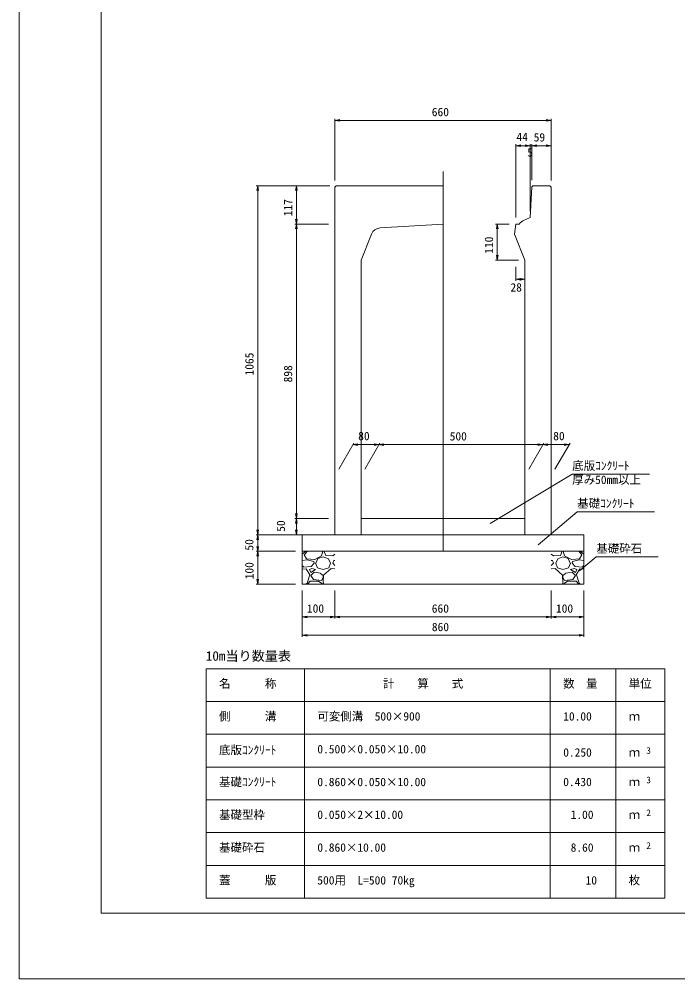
# Model space of a CAD drawing. Units: millimetres, scale not verified. Extents: x 2 to 84102, y -2 to 59398.
# Drawn here: x 2 to 20101, y -2 to 29266 of the extents above; entities that cross this region are included whole.
import ezdxf
from ezdxf.enums import TextEntityAlignment as Align

# ---------------------------------------------------------------- set-up
doc = ezdxf.new("R2010")
doc.units = ezdxf.units.MM
doc.header["$LTSCALE"] = 100
for name, color, linetype, lineweight in [('0_2', 7, 'Continuous', 9), ('D-STR-DIM', 7, 'Continuous', 18), ('D-STR-DIM（寸法）', 7, 'Continuous', 18), ('D-STR-HTXT（旗揚げ）', 4, 'Continuous', 18), ('D-STR-STRn（構造物）', 7, 'Continuous', 18), ('D-STR（構造物外形線）', 1, 'Continuous', 18), ('D-TTL(外枠）', 2, 'Continuous', 18), ('DEFPOINTS_3', 8, 'Continuous', 18), ('作図レイヤ', 1, 'Continuous', 18)]:
    doc.layers.add(name, color=color, linetype=linetype, lineweight=lineweight)
doc.layers.add('D-STR-TXT（文字）', color=7, linetype='Continuous')
doc.styles.add('ＭＳ ゴシック', font='')
doc.styles.get('ＭＳ ゴシック').set_extended_font_data('MS Gothic')

msp = doc.modelspace()

# ---------------------------------------------------------------- linework, layer by layer
at = {"layer": '0_2'}
for p, q in [((9637.9, 26180.3), (9787.9, 26205.3)), ((9787.9, 26155.3), (9637.9, 26180.3)), ((16087.9, 26205.3), (16237.9, 26180.3)), ((16237.9, 26180.3), (16087.9, 26155.3)), ((15157.9, 25406.3), (15307.9, 25431.3)), ((15307.9, 25381.3), (15157.9, 25406.3)), ((15447.9, 25431.3), (15597.9, 25406.3)), ((15597.9, 25406.3), (15447.9, 25381.3)), ((15646.2, 25406.3), (15796.2, 25431.3)), ((15796.2, 25381.3), (15646.2, 25406.3)), ((16087.9, 25431.3), (16237.9, 25406.3)), ((16237.9, 25406.3), (16087.9, 25381.3)), ((7256.2, 24036.9), (7281.2, 24186.9)), ((7281.2, 24186.9), (7306.2, 24036.9)), ((8435.5, 24036.9), (8460.5, 24186.9)), ((8460.5, 24186.9), (8485.5, 24036.9)), ((8460.5, 23016.9), (8435.5, 23166.9)), ((8485.5, 23166.9), (8460.5, 23016.9)), ((8435.5, 22866.9), (8460.5, 23016.9)), ((8460.5, 23016.9), (8485.5, 22866.9)), ((14565.7, 22866.9), (14590.7, 23016.9)), ((14590.7, 23016.9), (14615.7, 22866.9)), ((14590.7, 21916.9), (14565.7, 22066.9)), ((14615.7, 22066.9), (14590.7, 21916.9)), ((15157.9, 21331.8), (15307.9, 21356.8)), ((15307.9, 21306.8), (15157.9, 21331.8)), ((15287.9, 21356.8), (15437.9, 21331.8)), ((15437.9, 21331.8), (15287.9, 21306.8)), ((10182.5, 16289.2), (10332.5, 16314.2)), ((10332.5, 16264.2), (10182.5, 16289.2)), ((10832.5, 16314.2), (10982.5, 16289.2)), ((10982.5, 16289.2), (10832.5, 16264.2)), ((10982.5, 16289.2), (11132.5, 16314.2)), ((11132.5, 16264.2), (10982.5, 16289.2)), ((15832.5, 16314.2), (15982.5, 16289.2)), ((15982.5, 16289.2), (15832.5, 16264.2)), ((15982.5, 16289.2), (16132.5, 16314.2)), ((16132.5, 16264.2), (15982.5, 16289.2)), ((16632.5, 16314.2), (16782.5, 16289.2)), ((16782.5, 16289.2), (16632.5, 16264.2)), ((8460.5, 14036.9), (8435.5, 14186.9)), ((8485.5, 14186.9), (8460.5, 14036.9)), ((8435.5, 13886.9), (8460.5, 14036.9)), ((8460.5, 14036.9), (8485.5, 13886.9)), ((7281.2, 13536.9), (7256.2, 13686.9)), ((7256.2, 13386.9), (7281.2, 13536.9)), ((7306.2, 13686.9), (7281.2, 13536.9)), ((7281.2, 13536.9), (7306.2, 13386.9)), ((8460.5, 13536.9), (8435.5, 13686.9)), ((8485.5, 13686.9), (8460.5, 13536.9)), ((7281.2, 13036.9), (7256.2, 13186.9)), ((7306.2, 13186.9), (7281.2, 13036.9)), ((7256.2, 12886.9), (7281.2, 13036.9)), ((7281.2, 13036.9), (7306.2, 12886.9)), ((7281.2, 12036.9), (7256.2, 12186.9)), ((7306.2, 12186.9), (7281.2, 12036.9)), ((8637.9, 11036.9), (8787.9, 11061.9)), ((8787.9, 11011.9), (8637.9, 11036.9)), ((9487.9, 11061.9), (9637.9, 11036.9)), ((9637.9, 11036.9), (9487.9, 11011.9)), ((9637.9, 11036.9), (9787.9, 11061.9)), ((9787.9, 11011.9), (9637.9, 11036.9)), ((16087.9, 11061.9), (16237.9, 11036.9)), ((16237.9, 11036.9), (16087.9, 11011.9)), ((16237.9, 11036.9), (16387.9, 11061.9)), ((16387.9, 11011.9), (16237.9, 11036.9)), ((17087.9, 11061.9), (17237.9, 11036.9)), ((17237.9, 11036.9), (17087.9, 11011.9)), ((8637.9, 10474.6), (8787.9, 10499.6)), ((8787.9, 10449.6), (8637.9, 10474.6)), ((17087.9, 10499.6), (17237.9, 10474.6)), ((17237.9, 10474.6), (17087.9, 10449.6))]:
    msp.add_line(p, q, dxfattribs=at)
at = {"layer": '0_2', "lineweight": 18}
for p, q in [((9637.9, 26180.3), (9657.9, 26180.3)), ((16237.9, 26180.3), (16217.9, 26180.3)), ((15157.9, 25406.3), (15177.9, 25406.3)), ((15597.9, 25406.3), (15577.9, 25406.3)), ((15646.2, 25406.3), (15666.2, 25406.3)), ((16237.9, 25406.3), (16217.9, 25406.3)), ((7281.2, 24186.9), (7281.2, 24166.9)), ((8460.5, 24186.9), (8460.5, 24166.9)), ((8460.5, 23016.9), (8460.5, 23036.9)), ((8460.5, 23016.9), (8460.5, 22996.9)), ((14590.7, 23016.9), (14590.7, 22996.9)), ((14590.7, 21916.9), (14590.7, 21936.9)), ((15157.9, 21331.8), (15177.9, 21331.8)), ((15437.9, 21331.8), (15417.9, 21331.8)), ((10182.5, 16289.2), (10202.5, 16289.2)), ((10982.5, 16289.2), (10962.5, 16289.2)), ((10982.5, 16289.2), (11002.5, 16289.2)), ((15982.5, 16289.2), (15962.5, 16289.2)), ((15982.5, 16289.2), (16002.5, 16289.2)), ((16782.5, 16289.2), (16762.5, 16289.2)), ((8460.5, 14036.9), (8460.5, 14056.9)), ((8460.5, 14036.9), (8460.5, 14016.9)), ((7281.2, 13536.9), (7281.2, 13556.9)), ((7281.2, 13536.9), (7281.2, 13516.9)), ((8460.5, 13536.9), (8460.5, 13556.9)), ((7281.2, 13036.9), (7281.2, 13056.9)), ((7281.2, 13036.9), (7281.2, 13016.9)), ((7281.2, 12036.9), (7281.2, 12056.9)), ((8637.9, 11036.9), (8657.9, 11036.9)), ((9637.9, 11036.9), (9617.9, 11036.9)), ((9637.9, 11036.9), (9657.9, 11036.9)), ((16237.9, 11036.9), (16217.9, 11036.9)), ((16237.9, 11036.9), (16257.9, 11036.9)), ((17237.9, 11036.9), (17217.9, 11036.9)), ((8637.9, 10474.6), (8657.9, 10474.6)), ((17237.9, 10474.6), (17217.9, 10474.6))]:
    msp.add_line(p, q, dxfattribs=at)
at = {"layer": 'D-STR-DIM'}
for p, q in [((8637.9, 11836.9), (8637.9, 10424.6)), ((9637.9, 11836.9), (9637.9, 10986.9)), ((16237.9, 11836.9), (16237.9, 10986.9)), ((17237.9, 11836.9), (17237.9, 10424.6)), ((8657.9, 11036.9), (9617.9, 11036.9)), ((9657.9, 11036.9), (16217.9, 11036.9)), ((17217.9, 11036.9), (16257.9, 11036.9)), ((8657.9, 10474.6), (17217.9, 10474.6))]:
    msp.add_line(p, q, dxfattribs=at)
at = {"layer": 'D-STR-DIM（寸法）'}
for p, q in [((9637.9, 24346.9), (9637.9, 26230.3)), ((9657.9, 26180.3), (16217.9, 26180.3)), ((16237.9, 24346.9), (16237.9, 26230.3)), ((15157.9, 23216.9), (15157.9, 25456.3)), ((15177.9, 25406.3), (15577.9, 25406.3)), ((15597.9, 23414.2), (15597.9, 25456.3)), ((15646.2, 25406.3), (15597.9, 25406.3)), ((15646.2, 24356.9), (15646.2, 25456.3)), ((15666.2, 25406.3), (16217.9, 25406.3)), ((16237.9, 24346.9), (16237.9, 25456.3)), ((9477.9, 24186.9), (7231.2, 24186.9)), ((7281.2, 24166.9), (7281.2, 13556.9)), ((8460.5, 24166.9), (8460.5, 23036.9)), ((9437.9, 23016.9), (8410.5, 23016.9)), ((8460.5, 14056.9), (8460.5, 22996.9)), ((14957.9, 23016.9), (14540.7, 23016.9)), ((14590.7, 22996.9), (14590.7, 21936.9)), ((15237.9, 21916.9), (14540.7, 21916.9)), ((15157.9, 21716.9), (15157.9, 21281.8)), ((15437.9, 21716.9), (15437.9, 21281.8)), ((15177.9, 21331.8), (15417.9, 21331.8)), ((9753.4, 15545.9), (10211.4, 16339.2)), ((10962.5, 16289.2), (10202.5, 16289.2)), ((10553.4, 15545.9), (11011.4, 16339.2)), ((11002.5, 16289.2), (15962.5, 16289.2)), ((15553.4, 15545.9), (16011.4, 16339.2)), ((16002.5, 16289.2), (16762.5, 16289.2)), ((16353.4, 15545.9), (16811.4, 16339.2)), ((9437.9, 14036.9), (8410.5, 14036.9)), ((8460.5, 13556.9), (8460.5, 14016.9)), ((8437.9, 13536.9), (7231.2, 13536.9)), ((9437.9, 13536.9), (7231.2, 13536.9)), ((7281.2, 13516.9), (7281.2, 13056.9)), ((8437.9, 13036.9), (7231.2, 13036.9)), ((7281.2, 13016.9), (7281.2, 12056.9)), ((8437.9, 12036.9), (7231.2, 12036.9))]:
    msp.add_line(p, q, dxfattribs=at)
at = {"layer": 'D-STR-HTXT（旗揚げ）'}
for p, q in [((14374.9, 13883), (16877.9, 15389.7)), ((19237.7, 15389.7), (16877.9, 15389.7)), ((15838.7, 13238.8), (17030.4, 14240)), ((19390.2, 14240), (17030.4, 14240)), ((17105.7, 12439.7), (17614.1, 12865.9)), ((19500.4, 12865.9), (17614.1, 12865.9)), ((5709.1, 9456.8), (19709.1, 9456.8)), ((5709.1, 2456.8), (5709.1, 9456.8)), ((8709.1, 2456.8), (8709.1, 9456.8)), ((16209.1, 2456.8), (16209.1, 9456.8)), ((18209.1, 2456.8), (18209.1, 9456.8)), ((19709.1, 2456.8), (19709.1, 9456.8)), ((5709.1, 8456.8), (19709.1, 8456.8)), ((5709.1, 7456.8), (19709.1, 7456.8)), ((5709.1, 6456.8), (19709.1, 6456.8)), ((5709.1, 5456.8), (19709.1, 5456.8)), ((5709.1, 4456.8), (19709.1, 4456.8)), ((5709.1, 3456.8), (19709.1, 3456.8)), ((5709.1, 2456.8), (19709.1, 2456.8))]:
    msp.add_line(p, q, dxfattribs=at)
at = {"layer": 'D-STR-STRn（構造物）'}
for p, q in [((12937.9, 13036.9), (12937.9, 24625.3)), ((10437.9, 14036.9), (15437.9, 14036.9)), ((8637.9, 13536.9), (17237.9, 13536.9)), ((8637.9, 13536.9), (8637.9, 12036.9)), ((17237.9, 13536.9), (17237.9, 12036.9)), ((8637.9, 13036.9), (17237.9, 13036.9)), ((8637.9, 12949.9), (8750.5, 13036.9)), ((8699.7, 12926.5), (8799, 13036.9)), ((8771.6, 12805.9), (8701.6, 12925.9)), ((9230.1, 12895.7), (9020.1, 12785.7)), ((9270, 13036.3), (9230, 12896.3)), ((9304.1, 13036.9), (9358, 12908.7)), ((9359.1, 12905.9), (9569.1, 12895.9)), ((9569.7, 12897.2), (9637.9, 12949.9)), ((16306.1, 12897.2), (16237.9, 12949.9)), ((16516.8, 12905.9), (16306.8, 12895.9)), ((16571.8, 13036.9), (16517.8, 12908.7)), ((16605.8, 13036.3), (16645.8, 12896.3)), ((16645.7, 12895.7), (16855.7, 12785.7)), ((17176.2, 12926.5), (17076.8, 13036.9)), ((17104.2, 12805.9), (17174.2, 12925.9)), ((17237.9, 12949.9), (17125.3, 13036.9)), ((8790.5, 12775.3), (8637.9, 12759.2)), ((8679.3, 12559.7), (8637.9, 12604.9)), ((9019, 12788.5), (8769, 12808.5)), ((8989.3, 12727), (8789.3, 12777)), ((8999.7, 12676.5), (8909.7, 12576.5)), ((8999.8, 12675.8), (8989.8, 12725.8)), ((9048.8, 12676.7), (9108.8, 12536.7)), ((9059.4, 12676.4), (9119.4, 12816.4)), ((9119.8, 12816.4), (9279.8, 12866.4)), ((9279.3, 12866.4), (9439.3, 12806.4)), ((9439.8, 12806.1), (9499.8, 12676.1)), ((9449.3, 12536.9), (9499.3, 12676.9)), ((9637.9, 12604.9), (9569.3, 12679.7)), ((9569.5, 12676.7), (9599.5, 12756.7)), ((9637.9, 12759.2), (9600.5, 12755.3)), ((16237.9, 12759.2), (16275.3, 12755.3)), ((16237.9, 12604.9), (16306.5, 12679.7)), ((16306.4, 12676.7), (16276.4, 12756.7)), ((16436, 12806.1), (16376, 12676.1)), ((16426.5, 12536.9), (16376.5, 12676.9)), ((16596.5, 12866.4), (16436.5, 12806.4)), ((16756.1, 12816.4), (16596.1, 12866.4)), ((16816.4, 12676.4), (16756.4, 12816.4)), ((16827.1, 12676.7), (16767.1, 12536.7)), ((16856.8, 12788.5), (17106.8, 12808.5)), ((16876.1, 12675.8), (16886.1, 12725.8)), ((16876.2, 12676.5), (16966.2, 12576.5)), ((16886.5, 12727), (17086.5, 12777)), ((17085.3, 12775.3), (17237.9, 12759.2)), ((17196.5, 12559.7), (17237.9, 12604.9)), ((8759.9, 12495.4), (8637.9, 12505.6)), ((8909, 12577), (8679, 12557)), ((8871.9, 12317), (8761.9, 12497)), ((8789.8, 12066.1), (8869.8, 12316.1)), ((8859.3, 12486.4), (8899.3, 12386.4)), ((8929.5, 12516), (8859.5, 12486)), ((8899.3, 12386.7), (9049.3, 12476.7)), ((8899.3, 12296.8), (8979.3, 12176.8)), ((8999.6, 12396.4), (8899.6, 12296.4)), ((9050, 12476.6), (8930, 12516.6)), ((9200.8, 12367), (9000.8, 12397)), ((9108.9, 12535.7), (9278.9, 12485.7)), ((9281.8, 12294.3), (9201.8, 12364.3)), ((9289.2, 12306.9), (9279.2, 12096.9)), ((9279.7, 12236.5), (9279.7, 12296.5)), ((9280.2, 12485.8), (9450.2, 12535.8)), ((9519.9, 12516.4), (9289.9, 12306.4)), ((9637.9, 12505.6), (9519.9, 12515.4)), ((16237.9, 12505.6), (16355.9, 12515.4)), ((16356, 12516.4), (16586, 12306.4)), ((16595.6, 12485.8), (16425.6, 12535.8)), ((16586.6, 12306.9), (16596.6, 12096.9)), ((16594.1, 12294.3), (16674.1, 12364.3)), ((16596.2, 12236.5), (16596.2, 12296.5)), ((16767, 12535.7), (16597, 12485.7)), ((16675, 12367), (16875, 12397)), ((16825.9, 12476.6), (16945.9, 12516.6)), ((16976.5, 12386.7), (16826.5, 12476.7)), ((16876.2, 12396.4), (16976.2, 12296.4)), ((16976.5, 12296.8), (16896.5, 12176.8)), ((16946.3, 12516), (17016.3, 12486)), ((16966.9, 12577), (17196.9, 12557)), ((17016.6, 12486.4), (16976.6, 12386.4)), ((17004, 12317), (17114, 12497)), ((17086.1, 12066.1), (17006.1, 12316.1)), ((17115.9, 12495.4), (17237.9, 12505.6)), ((8637.9, 12036.9), (17237.9, 12036.9)), ((8750.5, 12036.9), (8789.7, 12067.2)), ((8799, 12036.9), (8879.7, 12126.5)), ((8879.7, 12126.5), (9139.7, 12126.5)), ((8980, 12176), (9230, 12146)), ((9139.3, 12128.7), (9269.3, 12038.7)), ((9229.9, 12146.6), (9279.9, 12236.6)), ((9278, 12098.7), (9304.1, 12036.9)), ((16597.8, 12098.7), (16571.8, 12036.9)), ((16645.9, 12146.6), (16595.9, 12236.6)), ((16736.5, 12128.7), (16606.5, 12038.7)), ((16895.9, 12176), (16645.9, 12146)), ((16996.2, 12126.5), (16736.2, 12126.5)), ((17076.8, 12036.9), (16996.2, 12126.5)), ((17125.3, 12036.9), (17086.1, 12067.2))]:
    msp.add_line(p, q, dxfattribs=at)
at = {"layer": 'D-STR（構造物外形線）'}
for p, q in [((9677.9, 24186.9), (9637.9, 24146.9)), ((9637.9, 24146.9), (9637.9, 13536.9)), ((12937.9, 24186.9), (9677.9, 24186.9)), ((15597.9, 23214.2), (15646.4, 24156.9)), ((15677.9, 24186.9), (15646.4, 24156.9)), ((15677.9, 24186.9), (16197.9, 24186.9)), ((16197.9, 24186.9), (16237.9, 24146.9)), ((16237.9, 24146.9), (16237.9, 13536.9)), ((12937.9, 23016.9), (11017.2, 22901.6)), ((15119.2, 22713.6), (15157.9, 23016.9)), ((15157.9, 23016.9), (15257.9, 23016.9)), ((10437.9, 21916.9), (10756.6, 22713.6)), ((15437.9, 21916.9), (15119.2, 22713.6)), ((10437.9, 21916.9), (10437.9, 13536.9)), ((15437.9, 21916.9), (15437.9, 13536.9)), ((10437.9, 13536.9), (9637.9, 13536.9)), ((15437.9, 13536.9), (16237.9, 13536.9))]:
    msp.add_line(p, q, dxfattribs=at)
for centre, radius, start, end in [((15817.2, 22444.9), 800, 105.91092, 134.35825), ((11035.1, 22602.2), 300, 93.43363, 158.19859)]:
    msp.add_arc(centre, radius, start, end, dxfattribs=at)
at = {"layer": 'D-TTL(外枠）'}
for p, q in [((2502.5, 1997.9), (2502.5, 57397.9)), ((82002.5, 1997.9), (2502.5, 1997.9))]:
    msp.add_line(p, q, dxfattribs=at)
at = {"layer": 'DEFPOINTS_3'}
for q in [(2.5, 59397.9), (84002.5, -2.1)]:
    msp.add_line((2.5, -2.1), q, dxfattribs=at)
at = {"layer": '作図レイヤ'}
msp.add_line((10337.9, 13536.9), (9637.9, 13536.9), dxfattribs=at)

# ---------------------------------------------------------------- texts
at = {"layer": 'D-STR-DIM', "style": 'ＭＳ ゴシック'}
for s, p in [('100', (8783.5, 11086.9)), ('660', (12593.2, 11086.9)), ('100', (16383.5, 11086.9)), ('860', (12595.9, 10524.6))]:
    msp.add_text(s, height=256.6, dxfattribs=at).set_placement(p, align=Align.BOTTOM_LEFT)
at = {"layer": 'D-STR-DIM（寸法）', "style": 'ＭＳ ゴシック'}
for s, p in [('660', (12593.2, 26230.3)), ('44', (15177.7, 25469.5)), ('59', (15703.1, 25457.5)), ('5', (15507.8, 24998.1)), ('28', (14994.5, 20880.5)), ('80', (10347.6, 16347.5)), ('500', (13140.5, 16339.2)), ('80', (16298.3, 16347.8))]:
    msp.add_text(s, height=256.6, dxfattribs=at).set_placement(p, align=Align.BOTTOM_LEFT)
for s, p in [('117', (8410.5, 23253.6)), ('110', (14540.7, 22112.4)), ('1065', (7231.2, 18398.2)), ('898', (8410.5, 18187.5)), ('50', (8193, 13631.8)), ('50', (7227.2, 13058.6)), ('100', (7231.2, 12182.4))]:
    msp.add_text(s, height=256.6, rotation=90, dxfattribs=at).set_placement(p, align=Align.BOTTOM_LEFT)
at = {"layer": 'D-STR-TXT（文字）', "style": 'ＭＳ ゴシック'}
for s, height, p in [('底版ｺﾝｸﾘｰﾄ', 256.6, (16877.9, 15439.7)), ('厚み50mm以上', 256.6, (16877.9, 15012.5)), ('基礎ｺﾝｸﾘｰﾄ', 256.6, (17030.4, 14290)), ('基礎砕石', 256.6, (17614.1, 12915.9)), ('10m当り数量表', 293.3, (5698.2, 9609.4)), ('名\u3000\u3000\u3000称', 256.6, (6101.4, 8797.1)), ('計\u3000\u3000算\u3000\u3000式', 256.6, (11102.2, 8797.1)), ('数\u3000量', 256.6, (16601.4, 8797.1)), ('単位', 256.6, (18601.4, 8797.1)), ('側\u3000\u3000\u3000溝', 256.6, (6101.4, 7797.1)), ('可変側溝\u3000500×900', 256.6, (9101.4, 7797.1)), ('10.00', 256.6, (16604.1, 7797.1)), ('ｍ', 256.6, (18601.4, 7797.1)), ('底版ｺﾝｸﾘｰﾄ', 256.6, (6101.4, 6770.6)), ('0.500×0.050×10.00', 256.6, (9101.4, 6797.1)), ('0.250', 256.6, (16604.1, 6697.1)), ('3', 205.3, (19141.6, 6797.6)), ('ｍ', 256.6, (18601.4, 6697.1)), ('基礎ｺﾝｸﾘｰﾄ', 256.6, (6101.4, 5797.1)), ('3', 205.3, (19141.6, 5897.6)), ('0.860×0.050×10.00', 256.6, (9101.4, 5797.1)), ('0.430', 256.6, (16604.1, 5797.1)), ('ｍ', 256.6, (18601.4, 5797.1)), ('基礎型枠', 256.6, (6101.4, 4797.1)), ('0.050×2×10.00', 256.6, (9101.4, 4797.1)), ('1.00', 256.6, (16831.5, 4797.1)), ('ｍ', 256.6, (18601.4, 4797.1)), ('2', 205.3, (19141.6, 4897.6)), ('基礎砕石', 256.6, (6101.4, 3797.1)), ('0.860×10.00', 256.6, (9101.4, 3797.1)), ('8.60', 256.6, (16831.5, 3797.1)), ('2', 205.3, (19141.6, 3897.6)), ('ｍ', 256.6, (18601.4, 3797.1)), ('蓋\u3000\u3000\u3000版', 256.6, (6101.4, 2797.1)), ('500用\u3000L=500 70kg', 256.6, (9101.4, 2797.1)), ('10', 256.6, (17286.3, 2797.1)), ('枚', 256.6, (18601.4, 2797.1))]:
    msp.add_text(s, height=height, dxfattribs=at).set_placement(p, align=Align.BOTTOM_LEFT)

doc.saveas('drawing.dxf')
